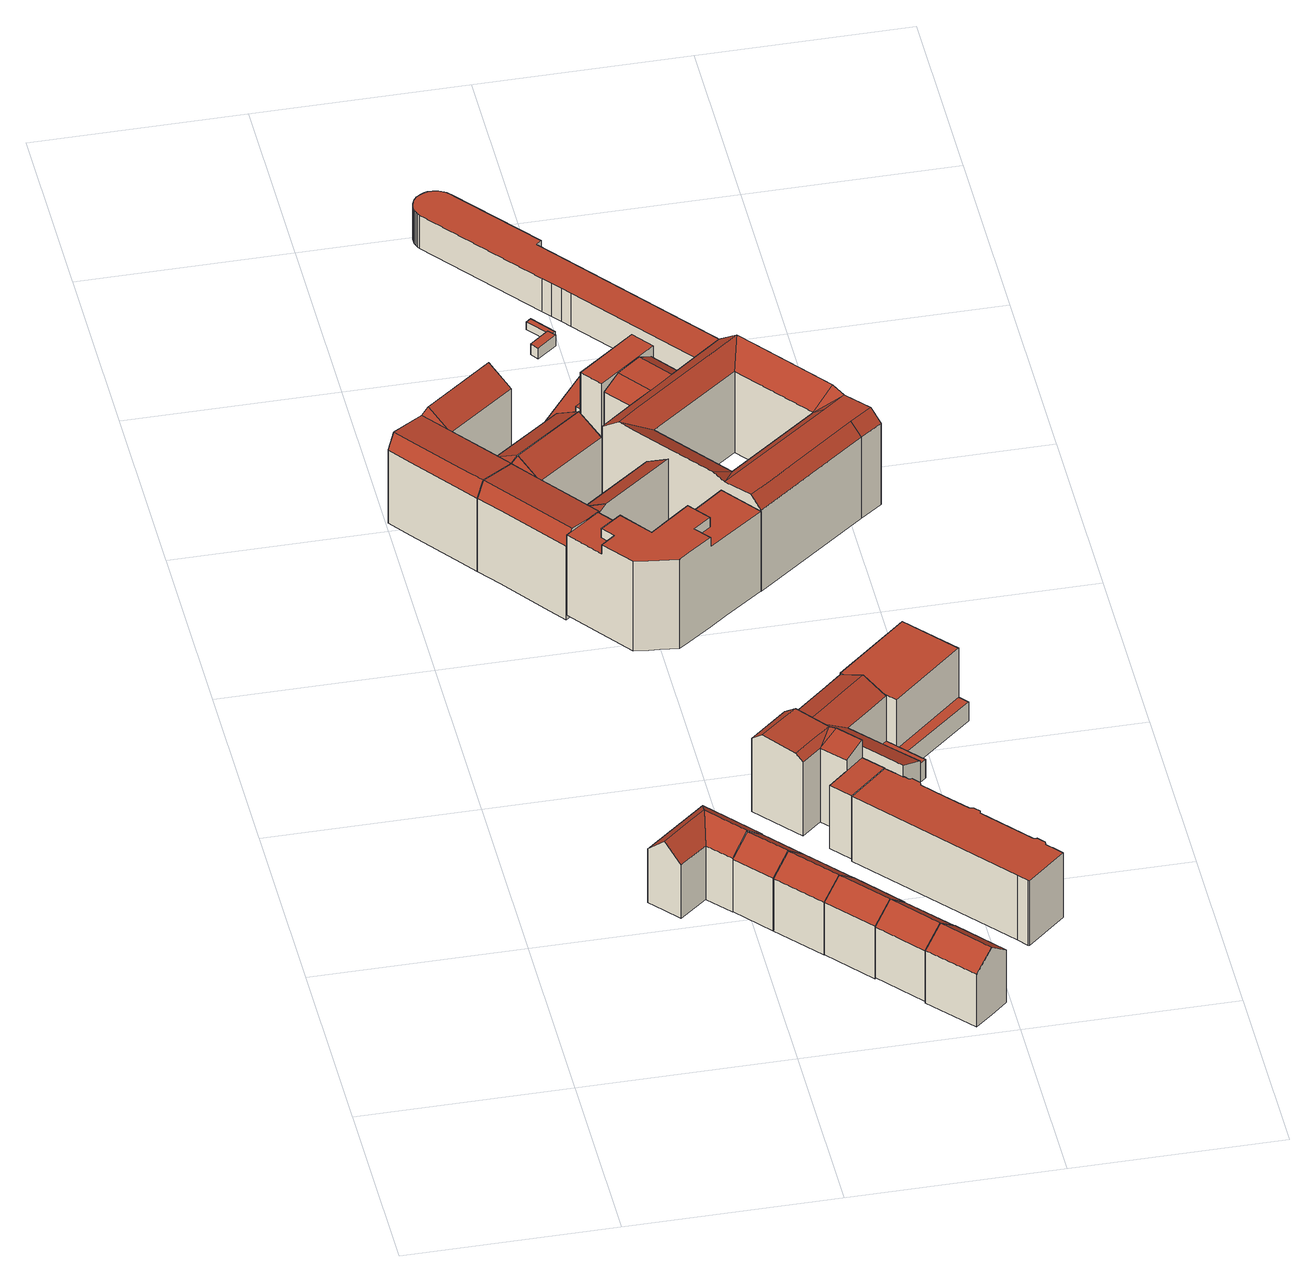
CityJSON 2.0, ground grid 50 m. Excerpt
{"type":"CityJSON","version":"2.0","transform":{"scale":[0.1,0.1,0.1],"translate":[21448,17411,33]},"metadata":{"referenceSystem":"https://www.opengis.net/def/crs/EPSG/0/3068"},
"CityObjects":{
"building1":{"type":"Building","attributes":{"description":"Wohnblock in geschlossener Bauweise","STRMIT_KOR":1048.1,"AREA_KOR":81.9,"STR_ERTR":10.31,"CO2_EINSP":6.43,"INVEST":40950,"ILEIST":11.7,"DENKMAL":0,"Kachel":"2100018000","LAND":"11-11","RBEZ":"0-0","KREIS":"00-00","GMDE":"007-007","STR":"01861-00046","HNR":"129-23","ADZ":"-","LFD":"001-001","FOLIE":"011","H_First_Min":55.29,"H_First_Max":55.29,"H_Trauf_Min":50.95,"H_Trauf_Max":50.95,"TexVersion":1,"EIG_KL_ST":1,"ANZ_LOC":1,"EIG_KL_PV":2,"GROUND_AREA":260.96,"function":"1231","measuredHeight":19.45,"storeysAboveGround":4},"address":[{"locality":"Berlin","thoroughfareNumber":"129","thoroughfareName":"Hauptstr."},{"locality":"Berlin","thoroughfareNumber":"23","thoroughfareName":"Albertstr."}],"geometry":[{"type":"MultiSurface","lod":"2","boundaries":[[[0,1,2,3,4,5,6,7,8,9]],[[10,11,12,13,14]],[[15,16,17,11,10,14]],[[14,18,19,20,21,15]],[[13,22,19,18,14]],[[13,12,9,8]],[[22,13,8,7]],[[3,2,1,17,16,15]],[[12,11,17,1,0,9]],[[15,21,20,5,4,3]],[[20,19,22,7,6,5]]],"semantics":{"surfaces":[{"type":"GroundSurface"},{"type":"RoofSurface"},{"type":"WallSurface"}],"values":[0,1,1,1,1,2,2,2,2,2,2]}}]},
"building2":{"type":"Building","attributes":{"description":"Wohnblock in geschlossener Bauweise","STRMIT_KOR":1027.5,"AREA_KOR":58.5,"STR_ERTR":7.21,"CO2_EINSP":4.5,"INVEST":29400,"ILEIST":8.4,"DENKMAL":0,"TexVersion":1,"EIG_KL_ST":1,"ANZ_LOC":1,"EIG_KL_PV":2,"Kachel":"2100018000","LAND":"11","RBEZ":"0","KREIS":"00","GMDE":"007","STR":"00046","HNR":"21","LFD":"001","FOLIE":"011","H_First_Min":55.07,"H_First_Max":55.07,"H_Trauf_Min":50.69,"H_Trauf_Max":50.69,"GROUND_AREA":123.71,"function":"1231","measuredHeight":19.1,"storeysAboveGround":4},"address":[{"locality":"Berlin","thoroughfareNumber":"21","thoroughfareName":"Albertstr."}],"geometry":[{"type":"MultiSurface","lod":"2","boundaries":[[[23,24,25,26]],[[27,28,29,30]],[[28,31,23,26,32,29]],[[24,33,27,30,34,25]],[[30,29,32,26,25,34]],[[31,33,24,23]],[[28,27,33,31]]],"semantics":{"surfaces":[{"type":"WallSurface"},{"type":"GroundSurface"},{"type":"RoofSurface"}],"values":[0,0,0,0,1,2,2]}}]},
"building3":{"type":"Building","attributes":{"description":"Wohnblock in geschlossener Bauweise","STRMIT_KOR":1037.6,"AREA_KOR":74.5,"STR_ERTR":9.28,"CO2_EINSP":5.79,"INVEST":37100,"ILEIST":10.6,"DENKMAL":0,"Kachel":"2100018000","LAND":"11","RBEZ":"0","KREIS":"00","GMDE":"007","STR":"00046","HNR":"19","LFD":"001","FOLIE":"011","H_First_Min":54.99,"H_First_Max":54.99,"H_Trauf_Min":50.7,"H_Trauf_Max":50.7,"TexVersion":1,"EIG_KL_ST":1,"ANZ_LOC":1,"EIG_KL_PV":2,"GROUND_AREA":152.48,"function":"1231","measuredHeight":19.06,"storeysAboveGround":4},"address":[{"locality":"Berlin","thoroughfareNumber":"19","thoroughfareName":"Albertstr."}],"geometry":[{"type":"MultiSurface","lod":"2","boundaries":[[[35,36,37,24]],[[27,38,36,35]],[[39,40,41,42,43,44]],[[24,37,43,42]],[[38,27,40,39]],[[27,35,24,42,41,40]],[[37,36,38,39,44,43]]],"semantics":{"surfaces":[{"type":"RoofSurface"},{"type":"GroundSurface"},{"type":"WallSurface"}],"values":[0,0,1,2,2,2,2]}}]},
"building4":{"type":"Building","attributes":{"description":"Wohnblock in geschlossener Bauweise","STRMIT_KOR":1038.4,"AREA_KOR":77.7,"STR_ERTR":9.68,"CO2_EINSP":6.04,"INVEST":38850,"ILEIST":11.1,"DENKMAL":0,"Kachel":"2100018000","LAND":"11","RBEZ":"0","KREIS":"00","GMDE":"007","STR":"00046","HNR":"17","LFD":"001","FOLIE":"011","H_First_Min":54.96,"H_First_Max":54.96,"H_Trauf_Min":50.7,"H_Trauf_Max":50.7,"TexVersion":1,"EIG_KL_ST":1,"ANZ_LOC":1,"EIG_KL_PV":2,"GROUND_AREA":153.54,"function":"1231","measuredHeight":19.01,"storeysAboveGround":4},"address":[{"locality":"Berlin","thoroughfareNumber":"17","thoroughfareName":"Albertstr."}],"geometry":[{"type":"MultiSurface","lod":"2","boundaries":[[[38,36,45,46,47,48]],[[49,50,51,52,53,54]],[[45,49,54,46]],[[51,38,48,52]],[[36,50,49,45]],[[38,51,50,36]],[[52,48,47,46,54,53]]],"semantics":{"surfaces":[{"type":"WallSurface"},{"type":"RoofSurface"},{"type":"GroundSurface"}],"values":[0,0,0,0,1,1,2]}}]},
"building5":{"type":"Building","attributes":{"description":"Wohngebäude mit Handel u. Dienstleistungen","STRMIT_KOR":1069.67,"AREA_KOR":122.12,"STR_ERTR":15.77,"CO2_EINSP":9.85,"INVEST":60900,"ILEIST":17.4,"DENKMAL":0,"TexVersion":1,"EIG_KL_ST":1,"ANZ_LOC":1,"EIG_KL_PV":3,"Kachel":"2100018000","LAND":"11","RBEZ":"0","KREIS":"00","GMDE":"007","STR":"01105","HNR":"64","LFD":"001","FOLIE":"011","H_First_Min":58.68,"H_First_Max":59.68,"H_Trauf_Min":55.85,"H_Trauf_Max":58.68,"GROUND_AREA":1239.6,"function":"2121","measuredHeight":24.49,"storeysAboveGround":5},"address":[{"locality":"Berlin","thoroughfareNumber":"64","thoroughfareName":"Eisenacher Str."}],"geometry":[{"type":"MultiSurface","lod":"2","boundaries":[[[55,56,57,58,59,60,61,62,63,64,65,66,67,68,69,70]],[[71,72,73,74,75,76,77,78]],[[72,79,80,75,74,73]],[[72,81,79]],[[79,81,82,83]],[[75,80,84]],[[85,86,84,80]],[[87,71,78,77,76,88,89,90]],[[83,82,64,63]],[[79,83,63,62]],[[80,79,62,61]],[[85,80,61,60]],[[86,85,60,59]],[[68,87,90,89,88,55,70,69]],[[56,55,88,76,75,84,86,59,58,57]],[[64,82,81,72,71,87,68,67,66,65]]],"semantics":{"surfaces":[{"type":"GroundSurface"},{"type":"RoofSurface"},{"type":"WallSurface"}],"values":[0,1,1,1,1,1,1,1,2,2,2,2,2,2,2,2]}}]},
"building6":{"type":"Building","attributes":{"description":"Wohnblock in geschlossener Bauweise","STRMIT_KOR":1034.9,"AREA_KOR":72,"STR_ERTR":8.94,"CO2_EINSP":5.58,"INVEST":36050,"ILEIST":10.3,"Kachel":"2100018000","LAND":"11","RBEZ":"0","KREIS":"00","GMDE":"007","STR":"00046","HNR":"15","LFD":"001","FOLIE":"011","H_First_Min":54.98,"H_First_Max":54.98,"H_Trauf_Min":50.62,"H_Trauf_Max":50.62,"TexVersion":1,"EIG_KL_ST":1,"ANZ_LOC":1,"EIG_KL_PV":2,"DENKMAL":0,"GROUND_AREA":151.05,"function":"1231","measuredHeight":18.54,"storeysAboveGround":4},"address":[{"locality":"Berlin","thoroughfareNumber":"15","thoroughfareName":"Albertstr."}],"geometry":[{"type":"MultiSurface","lod":"2","boundaries":[[[50,91,92,93]],[[94,95,91,50]],[[96,97,98,99,100,101]],[[93,92,100,99]],[[95,94,97,96]],[[94,50,93,99,98,97]],[[92,91,95,96,101,100]]],"semantics":{"surfaces":[{"type":"RoofSurface"},{"type":"GroundSurface"},{"type":"WallSurface"}],"values":[0,0,1,2,2,2,2]}}]},
"building7":{"type":"Building","attributes":{"description":"Wohngebäude mit Handel u. Dienstleistungen","STRMIT_KOR":1077.17,"AREA_KOR":148.86,"STR_ERTR":19.18,"CO2_EINSP":11.97,"INVEST":74200,"ILEIST":21.2,"DENKMAL":0,"Kachel":"2100018000","LAND":"11","RBEZ":"0","KREIS":"00","GMDE":"007","STR":"01105","HNR":"63","LFD":"001","FOLIE":"011","H_First_Min":58.68,"H_First_Max":59.68,"H_Trauf_Min":55.85,"H_Trauf_Max":58.68,"TexVersion":1,"EIG_KL_ST":1,"ANZ_LOC":1,"EIG_KL_PV":2,"GROUND_AREA":1223.55,"function":"2121","measuredHeight":24.49,"storeysAboveGround":5},"address":[{"locality":"Berlin","thoroughfareNumber":"63","thoroughfareName":"Eisenacher Str."}],"geometry":[{"type":"MultiSurface","lod":"2","boundaries":[[[102,103,104,105]],[[106,102,105,107]],[[108,106,107,109]],[[110,111,112,113]],[[114,110,113,115]],[[82,114,115,116]],[[108,109,117,118,119,120,112,111,110,106]],[[121,122,123,124,87,68,125,126]],[[127,67,68,87,71,128,111,82,116,112,120]],[[109,104,103,108,129,130,122,121,131,132,117]],[[107,105,104,109]],[[115,113,112,116]],[[117,132,131,121,126,125,68,67,127,120,119,118]],[[122,130,133,134,71,87,124,123]],[[130,129,135,136,128,71,134,133]],[[129,106,110,128,136,135]],[[129,108,106]],[[106,108,103,102]],[[128,110,111]],[[114,82,111,110]]],"semantics":{"surfaces":[{"type":"WallSurface"},{"type":"GroundSurface"},{"type":"RoofSurface"}],"values":[0,0,0,0,0,0,0,0,0,0,1,1,1,2,2,2,2,2,2,2]}}]},
"building8":{"type":"Building","attributes":{"description":"Wohnblock in geschlossener Bauweise","STRMIT_KOR":1031.5,"AREA_KOR":58.3,"STR_ERTR":7.22,"CO2_EINSP":4.5,"INVEST":29050,"ILEIST":8.3,"DENKMAL":0,"Kachel":"2100018000","LAND":"11","RBEZ":"0","KREIS":"00","GMDE":"007","STR":"00046","HNR":"13","LFD":"001","FOLIE":"011","H_First_Min":54.94,"H_First_Max":54.94,"H_Trauf_Min":50.67,"H_Trauf_Max":50.67,"TexVersion":1,"EIG_KL_ST":1,"ANZ_LOC":1,"EIG_KL_PV":2,"GROUND_AREA":153.72,"function":"1231","measuredHeight":19.08,"storeysAboveGround":4},"address":[{"locality":"Berlin","thoroughfareNumber":"13","thoroughfareName":"Albertstr."}],"geometry":[{"type":"MultiSurface","lod":"2","boundaries":[[[137,138,139,140]],[[141,142,138,137]],[[143,144,145,146,147,148]],[[140,139,147,146]],[[142,141,144,143]],[[141,137,140,146,145,144]],[[139,138,142,143,148,147]]],"semantics":{"surfaces":[{"type":"RoofSurface"},{"type":"GroundSurface"},{"type":"WallSurface"}],"values":[0,0,1,2,2,2,2]}}]},
"building9":{"type":"Building","attributes":{"description":"Wohngebäude mit Handel u. Dienstleistungen","STRMIT_KOR":1066.2,"AREA_KOR":54.78,"STR_ERTR":7.02,"CO2_EINSP":4.38,"INVEST":27650,"ILEIST":7.9,"DENKMAL":0,"Kachel":"2100018000","LAND":"11-11","RBEZ":"0-0","KREIS":"00-00","GMDE":"007-007","STR":"00046-01861","HNR":"20-130","ADZ":"-","LFD":"001-001","FOLIE":"011","H_First_Min":54.56,"H_First_Max":59.8,"H_Trauf_Min":54.56,"H_Trauf_Max":59.08,"TexVersion":1,"EIG_KL_ST":1,"ANZ_LOC":1,"EIG_KL_PV":3,"GROUND_AREA":286,"function":"2121","measuredHeight":22.94,"storeysAboveGround":5},"address":[{"locality":"Berlin","thoroughfareNumber":"20","thoroughfareName":"Albertstr."},{"locality":"Berlin","thoroughfareNumber":"130","thoroughfareName":"Hauptstr."}],"geometry":[{"type":"MultiSurface","lod":"2","boundaries":[[[149,150,151,152,153,154,155,156,157,158,159,160,161,162,163]],[[164,165,154,153]],[[166,167,164,153,152]],[[168,167,166,169]],[[170,171,150,149]],[[171,172,151,150]],[[172,166,152,151]],[[159,158,157,173,174,175]],[[173,157,156,155,154,165,176,177]],[[168,169,170,149,163,162,161,160,159,175,178,179,180]],[[167,168,180,164]],[[179,164,180]],[[170,169,166,172,171]],[[175,174,173,177,181,178]],[[178,181,177,176,182,179]],[[182,176,165,164,179]]],"semantics":{"surfaces":[{"type":"GroundSurface"},{"type":"WallSurface"},{"type":"RoofSurface"}],"values":[0,1,1,1,1,1,1,1,1,1,2,2,2,2,2,2]}}]},
"building10":{"type":"Building","attributes":{"description":"Wohngebäude mit Handel u. Dienstleistungen","STRMIT_KOR":1128.6,"AREA_KOR":56.56,"STR_ERTR":7.66,"CO2_EINSP":4.78,"INVEST":28350,"ILEIST":8.1,"DENKMAL":0,"Kachel":"2100018000","LAND":"11-11","RBEZ":"0-0","KREIS":"00-00","GMDE":"007-007","STR":"01861-01105","HNR":"32-62","ADZ":"-","LFD":"001-001","FOLIE":"011","H_First_Min":58.87,"H_First_Max":61.59,"H_Trauf_Min":58.87,"H_Trauf_Max":61.59,"TexVersion":1,"EIG_KL_ST":1,"ANZ_LOC":1,"EIG_KL_PV":3,"GROUND_AREA":1039.97,"function":"2121","measuredHeight":25.13,"storeysAboveGround":8},"address":[{"locality":"Berlin","thoroughfareNumber":"32","thoroughfareName":"Hauptstr."},{"locality":"Berlin","thoroughfareNumber":"62","thoroughfareName":"Eisenacher Str."}],"geometry":[{"type":"MultiSurface","lod":"2","boundaries":[[[183,184,185,186]],[[184,187,188,185]],[[189,190,191,192]],[[193,194,195,196]],[[197,198,199,200]],[[187,201,202,188]],[[194,189,192,195]],[[203,204,205,206,207,191,190]],[[208,209,207,206,210,211]],[[212,213,214,215,216,217,218,219]],[[211,220,217,216,193,196,208]],[[201,221,213,212,222,223,224,199,198,225,202]],[[226,204,203,227,228,183,186,197,200,229,230]],[[219,218,217,220,211,210,206,205,204,226,230,229,200,199,224,223,222,212]],[[196,195,192,191,207,209,208]],[[187,184,183,228,227,203,190,189,194,193,216,215,214,213,221,201]],[[197,186,185,188,202,225,198]]],"semantics":{"surfaces":[{"type":"WallSurface"},{"type":"GroundSurface"},{"type":"RoofSurface"}],"values":[0,0,0,0,0,0,0,0,0,0,0,0,0,1,2,2,2]}}]},
"building11":{"type":"Building","attributes":{"description":"Verwaltungsgebäude, Bürogebäude","STRMIT_KOR":1076.6,"AREA_KOR":84.7,"STR_ERTR":10.94,"CO2_EINSP":6.83,"INVEST":42350,"ILEIST":12.1,"DENKMAL":1,"Kachel":"2100018000","LAND":"11","RBEZ":"0","KREIS":"00","GMDE":"007","STR":"01861","HNR":"131","LFD":"001","FOLIE":"011","H_First_Min":42.21,"H_First_Max":57.68,"H_Trauf_Min":42.21,"H_Trauf_Max":54.81,"TexVersion":1,"EIG_KL_ST":1,"ANZ_LOC":1,"DENKMALART":"Baudenkmal","EIG_KL_PV":3,"GROUND_AREA":453.96,"function":"1411","measuredHeight":20.72,"storeysAboveGround":4},"address":[{"locality":"Berlin","thoroughfareNumber":"131","thoroughfareName":"Hauptstr."}],"geometry":[{"type":"MultiSurface","lod":"2","boundaries":[[[231,232,233,234,235,236]],[[237,238,231,236,239,240,241]],[[241,242,243,244,245,246,247,248,237]],[[249,250,251,252,247,246,253,254]],[[250,249,255,256,257,258,259,260,261,262]],[[233,259,258,234]],[[242,263,264,243]],[[263,240,239,264]],[[235,234,258,257,256,255,249,254,253,246,245,244,243,264,239,236]],[[242,241,240,263]],[[259,233,232,231,262,261,260]],[[262,231,238,237,248,265,266]],[[250,262,266,265,248,247,252,251]]],"semantics":{"surfaces":[{"type":"WallSurface"},{"type":"GroundSurface"},{"type":"RoofSurface"}],"values":[0,0,0,0,0,0,0,0,1,2,2,2,2]}}]},
"building12":{"type":"Building","attributes":{"description":"Wohngebäude mit Handel u. Dienstleistungen","STRMIT_KOR":1126.3,"AREA_KOR":139.2,"STR_ERTR":18.81,"CO2_EINSP":11.74,"INVEST":69650,"ILEIST":19.9,"DENKMAL":0,"TexVersion":1,"EIG_KL_ST":1,"ANZ_LOC":2,"EIG_KL_PV":3,"Kachel":"2100018000","LAND":"11-11-11","RBEZ":"0-0-0","KREIS":"00-00-00","GMDE":"007-007-007","STR":"00046-00046-00046","HNR":"18-16-14","ADZ":"- -","LFD":"001-001-001","FOLIE":"011","H_First_Min":54.45,"H_First_Max":54.45,"H_Trauf_Min":54.45,"H_Trauf_Max":54.45,"GROUND_AREA":617.31,"function":"2121","roofType":"1000","measuredHeight":18.17,"storeysAboveGround":6},"address":[{"locality":"Berlin","thoroughfareNumber":"18","thoroughfareName":"Albertstr."},{"locality":"Berlin","thoroughfareNumber":"16","thoroughfareName":"Albertstr."},{"locality":"Berlin","thoroughfareNumber":"14","thoroughfareName":"Albertstr."}],"geometry":[{"type":"MultiSurface","lod":"2","boundaries":[[[267,268,269,270,271,272,273,274,275,276,277,278,279,280,281,282,283,284,285,286,287,288,289,290,291,292,293,294]],[[295,296,280,279]],[[296,297,281,280]],[[297,298,282,281]],[[298,299,283,282]],[[299,300,284,283]],[[300,301,285,284]],[[301,302,286,285]],[[302,303,287,286]],[[303,304,288,287]],[[304,305,289,288]],[[305,306,290,289]],[[306,307,291,290]],[[307,308,292,291]],[[308,309,293,292]],[[310,311,268,267]],[[309,312,294,293]],[[312,310,267,294]],[[311,313,269,268]],[[313,314,270,269]],[[314,315,271,270]],[[315,316,272,271]],[[316,317,273,272]],[[317,318,274,273]],[[318,319,275,274]],[[319,320,276,275]],[[320,321,277,276]],[[321,322,278,277]],[[322,295,279,278]],[[312,309,308,307,306,305,304,303,302,301,300,299,298,297,296,295,322,321,320,319,318,317,316,315,314,313,311,310]]],"semantics":{"surfaces":[{"type":"GroundSurface"},{"type":"WallSurface"},{"type":"RoofSurface"}],"values":[0,1,1,1,1,1,1,1,1,1,1,1,1,1,1,1,1,1,1,1,1,1,1,1,1,1,1,1,1,2]}}]},
"building13":{"type":"Building","attributes":{"Kachel":"2100018000","LAND":"11","RBEZ":"0","KREIS":"00","GMDE":"007","STR":"01861","HNR":"30","LFD":"004","FOLIE":"011","H_First_Min":40.94,"H_First_Max":40.94,"H_Trauf_Min":40.94,"H_Trauf_Max":40.94,"TexVersion":1,"EIG_KL_ST":0,"ANZ_LOC":1,"EIG_KL_PV":0,"function":"2364","roofType":"1000","measuredHeight":2.5},"address":[{"locality":"Berlin","thoroughfareNumber":"30","thoroughfareName":"Hauptstr."}],"geometry":[{"type":"MultiSurface","lod":"2","boundaries":[[[323,324,325,326,327,328,329,330,331,332,333,334,335]],[[335,334,336,337]],[[334,333,338,336]],[[333,332,339,338]],[[332,331,340,339]],[[331,330,341,340]],[[330,329,342,341]],[[329,328,343,342]],[[328,327,344,343]],[[327,326,345,344]],[[326,325,346,345]],[[325,324,347,346]],[[324,323,348,347]],[[323,335,337,348]],[[337,336,338,339,340,341,342,343,344,345,346,347,348]]],"semantics":{"surfaces":[{"type":"RoofSurface"},{"type":"WallSurface"},{"type":"GroundSurface"}],"values":[0,1,1,1,1,1,1,1,1,1,1,1,1,1,2]}}]},
"building14":{"type":"Building","attributes":{"Kachel":"2100018000","LAND":"11","RBEZ":"0","KREIS":"00","GMDE":"007","STR":"01861","HNR":"30","LFD":"005","FOLIE":"011","H_First_Min":40.83,"H_First_Max":40.83,"H_Trauf_Min":40.83,"H_Trauf_Max":40.83,"TexVersion":1,"EIG_KL_ST":0,"ANZ_LOC":1,"EIG_KL_PV":0,"function":"1744","roofType":"1000","measuredHeight":3.04},"address":[{"locality":"Berlin","thoroughfareNumber":"30","thoroughfareName":"Hauptstr."}],"geometry":[{"type":"MultiSurface","lod":"2","boundaries":[[[349,350,351,352]],[[353,354,355,356]],[[352,351,354,353]],[[351,350,355,354]],[[350,349,356,355]],[[349,352,353,356]]],"semantics":{"surfaces":[{"type":"RoofSurface"},{"type":"GroundSurface"},{"type":"WallSurface"}],"values":[0,1,2,2,2,2]}}]},
"building15":{"type":"Building","attributes":{"Kachel":"2100018000","LAND":"11","RBEZ":"0","KREIS":"00","GMDE":"007","STR":"00483","HNR":"35","LFD":"003","FOLIE":"011","H_First_Min":37.81,"H_First_Max":37.81,"H_Trauf_Min":37.81,"H_Trauf_Max":37.81,"TexVersion":1,"EIG_KL_ST":0,"ANZ_LOC":1,"EIG_KL_PV":0,"function":"1744","roofType":"1000","measuredHeight":2.04},"address":[{"locality":"Berlin","thoroughfareNumber":"35","thoroughfareName":"Belziger Str."}],"geometry":[{"type":"MultiSurface","lod":"2","boundaries":[[[357,358,359,360]],[[361,362,358,357]],[[362,363,359,358]],[[363,364,360,359]],[[364,361,357,360]],[[364,363,362,361]]],"semantics":{"surfaces":[{"type":"GroundSurface"},{"type":"WallSurface"},{"type":"RoofSurface"}],"values":[0,1,1,1,1,2]}}]},
"building16":{"type":"Building","attributes":{"description":"Wohngebäude mit Handel u. Dienstleistungen","STRMIT_KOR":1107,"AREA_KOR":62.64,"STR_ERTR":8.32,"CO2_EINSP":5.19,"INVEST":31150,"ILEIST":8.9,"DENKMAL":0,"Kachel":"2100018000","LAND":"11","RBEZ":"0","KREIS":"00","GMDE":"007","STR":"01861","HNR":"132","LFD":"001","FOLIE":"011","H_First_Min":41.41,"H_First_Max":55.15,"H_Trauf_Min":41.41,"H_Trauf_Max":55.15,"TexVersion":1,"EIG_KL_ST":1,"ANZ_LOC":1,"EIG_KL_PV":3,"GROUND_AREA":412.67,"function":"2121","measuredHeight":19.18,"storeysAboveGround":6},"address":[{"locality":"Berlin","thoroughfareNumber":"132","thoroughfareName":"Hauptstr."}],"geometry":[{"type":"MultiSurface","lod":"2","boundaries":[[[365,366,367,368,369,370]],[[371,372,368,367]],[[373,374,375,376]],[[377,378,365,370]],[[378,373,376,371,367,366,365]],[[377,370,369,368,372,375,374]],[[373,378,377,374]],[[371,376,375,372]]],"semantics":{"surfaces":[{"type":"GroundSurface"},{"type":"WallSurface"},{"type":"RoofSurface"}],"values":[0,1,1,1,1,1,2,2]}}]},
"building17":{"type":"Building","attributes":{"description":"Gebäude für Handel und Dienstleistungen mit Wohnungen","STRMIT_KOR":1074.33,"AREA_KOR":378.48,"STR_ERTR":48.68,"CO2_EINSP":30.37,"INVEST":189350,"ILEIST":54.1,"DENKMAL":1,"Kachel":"2100018000","LAND":"11-11","RBEZ":"0-0","KREIS":"00-00","GMDE":"007-007","STR":"01861-01861","HNR":"31-30","ADZ":"-","LFD":"001-001","FOLIE":"011","H_First_Min":42.83,"H_First_Max":62.78,"H_Trauf_Min":42.83,"H_Trauf_Max":61.67,"TexVersion":1,"EIG_KL_ST":1,"ANZ_LOC":1,"DENKMALART":"Baudenkmal","EIG_KL_PV":3,"GROUND_AREA":3150.63,"function":"2151","measuredHeight":26.44,"storeysAboveGround":5},"address":[{"locality":"Berlin","thoroughfareNumber":"31","thoroughfareName":"Hauptstr."},{"locality":"Berlin","thoroughfareNumber":"30","thoroughfareName":"Hauptstr."}],"geometry":[{"type":"MultiSurface","lod":"2","boundaries":[[[379,380,381,382]],[[383,384,380,379]],[[385,386,384,383]],[[387,388,389]],[[390,387,389]],[[391,392,393,394,395]],[[396,397,398,399,400,387,390,401]],[[402,389,388,403,404]],[[405,399,398,397,406,407,408]],[[389,393,396,401,390]],[[383,379,409,410,411,395,412,413,404,414,415,416]],[[395,394,402,404,413,412]],[[417,418,419,420]],[[405,408,421,400,399]],[[422,423,424,425]],[[417,420,426,427,428,429,430]],[[396,393,392]],[[431,432,433,434,435,436,437,438,439,440,441,442]],[[434,443,444,445,446,447,448,449,450,451,452,453,454,455,456,457,458,459,440,439,438,437,460,435]],[[461,462,463,464,465,466,467,468,469,470,471]],[[402,394,435,460]],[[408,407,406,442,441,440]],[[386,450,449,448,447,381,380,384]],[[445,444,411,410,409,379,382,446]],[[452,451,385,383,416,415]],[[395,411,444,443,434,433,432,431,442,406,397,396,392,391]],[[387,400,421,459,458,457,456,455,454,453,414,404,403,388]],[[418,417,465,464]],[[419,418,464,463]],[[420,419,463,462]],[[423,422,429,428]],[[425,424,469,468]],[[417,430,466,465]],[[415,414,453,452]],[[393,389,437,436]],[[471,470,469,424,423,428,427]],[[462,461,471,427,426,420]],[[430,429,422,425,468,467,466]],[[394,393,436,435]],[[382,381,447,446]],[[386,385,451,450]],[[421,408,440,459]],[[389,402,460,437]]],"semantics":{"surfaces":[{"type":"RoofSurface"},{"type":"GroundSurface"},{"type":"WallSurface"}],"values":[0,0,0,0,0,0,0,0,0,0,0,0,0,0,0,0,0,1,1,1,2,2,2,2,2,2,2,2,2,2,2,2,2,2,2,2,2,2,2,2,2,2,2]}}]},
"building18":{"type":"Building","attributes":{"description":"Sammelgarage","TexVersion":1,"EIG_KL_ST":1,"ANZ_LOC":1,"STRMIT_KOR":1068.8,"AREA_KOR":18.8,"STR_ERTR":2.41,"CO2_EINSP":1.5,"INVEST":9450,"ILEIST":2.7,"DENKMAL":1,"Kachel":"2100018000","LAND":"11","RBEZ":"0","KREIS":"00","GMDE":"007","STR":"01861","HNR":"27","LFD":"004","FOLIE":"011","H_First_Min":43.12,"H_First_Max":43.12,"H_Trauf_Min":43.12,"H_Trauf_Max":43.12,"DENKMALART":"Baudenkmal","EIG_KL_PV":2,"GROUND_AREA":851.66,"function":"2364","roofType":"1000","measuredHeight":9.28,"storeysAboveGround":1},"address":[{"locality":"Berlin","thoroughfareNumber":"27","thoroughfareName":"Hauptstr."}],"geometry":[{"type":"MultiSurface","lod":"2","boundaries":[[[472,473,474,475]],[[473,476,477,474]],[[476,478,479,477]],[[478,480,481,479]],[[480,482,483,481]],[[482,484,485,483]],[[484,486,487,485]],[[486,488,489,487]],[[488,490,491,489]],[[490,492,493,491]],[[492,494,495,493]],[[494,496,497,495]],[[496,498,499,497]],[[498,500,501,499]],[[500,502,503,501]],[[502,504,505,503]],[[504,506,507,505]],[[506,508,509,507]],[[508,510,511,509]],[[510,512,513,511]],[[512,514,515,513]],[[514,516,517,515]],[[516,518,519,517]],[[518,520,521,519]],[[520,522,523,521]],[[522,524,525,523]],[[524,526,527,525]],[[526,528,529,527]],[[528,530,531,529]],[[530,532,533,531]],[[532,534,535,533]],[[534,536,537,535]],[[536,538,539,537]],[[538,472,475,539]],[[475,474,477,479,481,483,485,487,489,491,493,495,497,499,501,503,505,507,509,511,513,515,517,519,521,523,525,527,529,531,533,535,537,539]],[[538,536,534,532,530,528,526,524,522,520,518,516,514,512,510,508,506,504,502,500,498,496,494,492,490,488,486,484,482,480,478,476,473,472]]],"semantics":{"surfaces":[{"type":"WallSurface"},{"type":"GroundSurface"},{"type":"RoofSurface"}],"values":[0,0,0,0,0,0,0,0,0,0,0,0,0,0,0,0,0,0,0,0,0,0,0,0,0,0,0,0,0,0,0,0,0,0,1,2]}}]},
"building19":{"type":"Building","attributes":{"Kachel":"2100018000","LAND":"11","RBEZ":"0","KREIS":"00","GMDE":"007","STR":"01861","HNR":"30","LFD":"003","FOLIE":"011","H_First_Min":41.5,"H_First_Max":41.5,"H_Trauf_Min":40.85,"H_Trauf_Max":40.85,"TexVersion":1,"EIG_KL_ST":0,"ANZ_LOC":1,"EIG_KL_PV":0,"function":"1411","measuredHeight":3.31},"address":[{"locality":"Berlin","thoroughfareNumber":"30","thoroughfareName":"Hauptstr."}],"geometry":[{"type":"MultiSurface","lod":"2","boundaries":[[[540,541,542,543]],[[544,545,546,547]],[[547,546,542,541]],[[544,547,541,540]],[[545,544,540,543]],[[546,545,543,542]]],"semantics":{"surfaces":[{"type":"GroundSurface"},{"type":"RoofSurface"},{"type":"WallSurface"}],"values":[0,1,2,2,2,2]}}]},
"building20":{"type":"Building","attributes":{"Kachel":"2100018000","LAND":"11","RBEZ":"0","KREIS":"00","GMDE":"007","STR":"01861","HNR":"30","LFD":"002","FOLIE":"011","H_First_Min":41.36,"H_First_Max":41.36,"H_Trauf_Min":41.36,"H_Trauf_Max":41.36,"TexVersion":1,"EIG_KL_ST":0,"ANZ_LOC":1,"EIG_KL_PV":0,"function":"1474","roofType":"1000","measuredHeight":3.73},"address":[{"locality":"Berlin","thoroughfareNumber":"30","thoroughfareName":"Hauptstr."}],"geometry":[{"type":"MultiSurface","lod":"2","boundaries":[[[548,549,550,551,552,553,554,555,556,557,558]],[[559,560,549,548]],[[560,561,550,549]],[[561,562,551,550]],[[562,563,552,551]],[[563,564,553,552]],[[564,565,554,553]],[[565,566,555,554]],[[566,567,556,555]],[[567,568,557,556]],[[568,569,558,557]],[[569,559,548,558]],[[569,568,567,566,565,564,563,562,561,560,559]]],"semantics":{"surfaces":[{"type":"GroundSurface"},{"type":"WallSurface"},{"type":"RoofSurface"}],"values":[0,1,1,1,1,1,1,1,1,1,1,1,2]}}]},
"building21":{"type":"Building","attributes":{"Kachel":"2100018000","LAND":"11","RBEZ":"0","KREIS":"00","GMDE":"007","STR":"01861","HNR":"27","LFD":"007","FOLIE":"011","H_First_Min":43.12,"H_First_Max":43.12,"H_Trauf_Min":43.12,"H_Trauf_Max":43.12,"TexVersion":1,"EIG_KL_ST":0,"ANZ_LOC":1,"DENKMALART":"Baudenkmal","EIG_KL_PV":0,"function":"1731","roofType":"1000","measuredHeight":5.32},"address":[{"locality":"Berlin","thoroughfareNumber":"27","thoroughfareName":"Hauptstr."}],"geometry":[{"type":"MultiSurface","lod":"2","boundaries":[[[570,571,572,573]],[[571,574,575,572]],[[574,576,577,575]],[[576,570,573,577]],[[576,574,571,570]],[[573,572,575,577]]],"semantics":{"surfaces":[{"type":"WallSurface"},{"type":"RoofSurface"},{"type":"GroundSurface"}],"values":[0,0,0,0,1,2]}}]}
},
"vertices":[
[315,545,28],[284,580,28],[350,635,28],[434,705,28],[495,635,28],[542,581,28],[501,545,28],[460,509,28],[411,565,28],[345,510,28],[381,600,223],[315,545,223],[345,510,179],[411,565,179],[423,635,223],[434,705,179],[350,635,179],[284,580,179],[453,600,223],[501,545,223],[542,581,179],[495,635,179],[460,509,179],
[542,581,177],[616,496,177],[616,496,30],[542,581,30],[534,424,177],[460,509,177],[460,509,30],[534,424,30],[501,545,221],[501,545,30],[575,460,221],[575,460,30],
[575,460,220],[667,355,220],[708,390,177],[626,319,177],[626,319,29],[534,424,29],[575,460,29],[616,496,29],[708,390,29],[667,355,29],
[708,391,177],[708,391,30],[667,355,30],[626,319,30],[800,284,177],[759,248,220],[718,213,177],[718,213,30],[759,248,30],[800,284,30],
[1,2011,22],[16,2023,22],[91,2080,22],[108,2094,22],[270,2219,22],[310,2166,22],[148,2041,22],[227,1938,22],[390,2061,22],[429,2010,22],[266,1887,22],[249,1873,22],[174,1817,22],[158,1804,22],[119,1855,22],[41,1958,22],[174,1817,267],[249,1873,257],[210,1924,257],[131,2028,257],[91,2080,257],[16,2023,267],[57,1970,267],[135,1867,267],[227,1938,228],[148,2041,228],[266,1887,267],[429,2010,267],[390,2061,228],[108,2094,267],[310,2166,228],[270,2219,267],[158,1804,228],[1,2011,228],[41,1958,228],[119,1855,228],
[850,144,220],[891,180,176],[800,284,176],[718,213,176],[809,108,176],[809,108,34],[718,213,34],[759,248,34],[800,284,34],[891,180,34],[850,144,34],
[549,1855,228],[587,1806,267],[587,1806,25],[549,1855,25],[385,1729,228],[385,1729,25],[423,1680,267],[423,1680,25],[306,1834,228],[266,1886,267],[266,1886,25],[306,1834,25],[469,1958,228],[469,1958,25],[429,2010,25],[423,1680,22],[385,1729,22],[306,1834,22],[266,1886,22],[315,1598,22],[315,1598,228],[278,1647,228],[198,1752,228],[198,1752,22],[278,1647,22],[248,1873,22],[248,1873,257],[405,1667,257],[331,1610,267],[331,1610,22],[405,1667,22],[294,1659,267],[214,1764,267],[368,1716,257],[288,1821,257],
[850,144,219],[943,38,219],[984,74,177],[891,180,177],[809,108,177],[902,2,177],[902,2,29],[809,108,29],[850,144,29],[891,180,29],[984,74,29],[943,38,29],
[843,707,39],[752,625,39],[712,672,39],[759,714,39],[711,767,39],[664,727,39],[651,742,39],[590,812,39],[571,834,39],[616,873,39],[661,911,39],[681,889,39],[742,820,39],[756,805,39],[802,753,39],[711,767,245],[664,727,245],[759,714,216],[759,714,245],[802,753,266],[802,753,216],[843,707,216],[752,625,216],[712,672,216],[571,834,245],[616,873,245],[661,911,245],[651,742,261],[590,812,268],[681,889,268],[742,820,261],[756,805,266],[636,851,268],[697,782,261],
[591,1614,286],[630,1563,286],[630,1563,259],[591,1614,259],[588,1531,286],[588,1531,259],[388,1573,286],[438,1611,286],[438,1611,261],[388,1573,261],[377,1517,286],[411,1543,286],[411,1543,261],[377,1517,261],[681,1685,259],[751,1594,259],[751,1594,35],[681,1685,35],[617,1493,286],[617,1493,259],[494,1538,286],[494,1538,35],[438,1611,35],[399,1662,35],[399,1662,261],[316,1598,261],[349,1624,261],[349,1624,35],[316,1598,35],[535,1432,35],[535,1432,286],[491,1437,286],[467,1440,286],[433,1445,286],[433,1445,35],[467,1440,35],[491,1437,35],[377,1517,35],[560,1451,286],[560,1451,35],[617,1493,35],[659,1525,35],[659,1525,259],[549,1581,35],[549,1581,286],[570,1598,286],[591,1614,35],[570,1598,35],
[793,858,218],[865,778,218],[924,712,218],[924,712,40],[865,778,40],[793,858,40],[898,951,218],[849,908,218],[849,908,40],[849,908,92],[898,951,92],[969,870,92],[969,870,40],[898,951,40],[856,999,40],[815,1047,40],[815,1047,218],[856,999,247],[661,911,40],[661,911,218],[708,953,218],[766,1003,218],[766,1003,40],[708,953,40],[703,864,40],[746,817,40],[817,737,40],[877,670,40],[877,670,247],[817,737,247],[746,817,247],[703,864,247],[920,827,92],[920,827,40],[807,956,247],[750,905,247],
[1135,373,33],[1146,360,33],[1148,358,33],[1165,337,33],[1167,336,33],[1074,254,33],[1071,256,33],[1052,278,33],[753,624,33],[752,625,33],[843,707,33],[877,670,33],[878,669,33],[879,670,33],[887,660,33],[895,660,33],[910,643,33],[909,634,33],[950,586,33],[984,547,33],[998,532,33],[1006,531,33],[1018,518,33],[1017,510,33],[1034,490,33],[1113,399,33],[1121,398,33],[1136,381,33],[878,669,215],[879,670,215],[887,660,215],[895,660,215],[910,643,215],[909,634,215],[950,586,215],[984,547,215],[998,532,215],[1006,531,215],[1018,518,215],[1017,510,215],[1034,490,215],[1113,399,215],[1121,398,215],[1135,373,215],[1146,360,215],[1136,381,215],[1148,358,215],[1165,337,215],[1167,336,215],[1074,254,215],[1071,256,215],[1052,278,215],[753,624,215],[752,625,215],[843,707,215],[877,670,215],
[425,2171,79],[438,2181,79],[445,2187,79],[448,2183,79],[488,2214,79],[472,2238,79],[512,2269,79],[530,2246,79],[572,2278,79],[568,2283,79],[577,2290,79],[513,2372,79],[392,2213,79],[513,2372,54],[392,2213,54],[577,2290,54],[568,2283,54],[572,2278,54],[530,2246,54],[512,2269,54],[472,2238,54],[488,2214,54],[448,2183,54],[445,2187,54],[438,2181,54],[425,2171,54],
[436,2477,78],[483,2514,78],[468,2532,78],[422,2495,78],[422,2495,48],[468,2532,48],[483,2514,48],[436,2477,48],
[436,2609,28],[448,2619,28],[492,2563,28],[480,2555,28],[436,2609,48],[448,2619,48],[492,2563,48],[480,2555,48],
[985,1197,30],[1087,1079,30],[1105,1058,30],[933,910,30],[917,929,30],[815,1047,30],[1105,1058,84],[933,910,84],[1087,1079,222],[917,929,222],[917,929,84],[1087,1079,84],[815,1047,222],[985,1197,222],
[600,2058,261],[543,2133,261],[506,2103,237],[563,2029,237],[657,2103,261],[600,2178,261],[689,2128,237],[632,2203,237],[1007,1923,287],[986,1949,298],[934,1908,261],[954,1882,287],[529,1880,298],[667,1703,298],[717,1741,261],[579,1919,261],[500,1918,298],[687,1677,287],[734,1617,291],[784,1655,291],[1001,1823,291],[1054,1863,291],[737,1715,287],[795,2085,261],[847,2125,298],[816,2165,298],[1013,1808,272],[751,1594,261],[801,1633,261],[1019,1800,261],[563,2029,261],[520,1995,261],[470,1956,261],[549,1957,298],[764,2124,298],[785,2204,261],[733,2163,261],[689,2128,261],[531,2248,98],[513,2270,98],[469,2236,98],[487,2213,98],[1072,1840,261],[600,2259,261],[462,2150,261],[500,2101,261],[638,2210,261],[471,2201,98],[441,2177,98],[462,2150,104],[600,2259,104],[580,2286,98],[734,1617,33],[687,1677,33],[667,1703,33],[529,1880,33],[579,1919,33],[717,1741,33],[934,1908,33],[954,1882,33],[1001,1823,33],[1019,1800,33],[801,1633,33],[751,1594,33],[500,1918,33],[470,1956,33],[520,1995,33],[563,2029,33],[506,2103,33],[543,2133,33],[600,2178,33],[632,2203,33],[689,2128,33],[733,2163,33],[785,2204,33],[816,2165,33],[847,2125,33],[986,1949,33],[1007,1923,33],[1054,1863,33],[1072,1840,33],[795,2085,33],[471,2201,52],[487,2213,52],[469,2236,52],[513,2270,52],[531,2248,52],[580,2286,52],[600,2259,52],[638,2210,52],[500,2101,52],[462,2150,52],[441,2177,52],
[488,2688,101],[271,2960,101],[271,2960,8],[488,2688,8],[267,2965,101],[267,2965,8],[265,2971,101],[265,2971,8],[263,2977,101],[263,2977,8],[262,2983,101],[262,2983,8],[262,2990,101],[262,2990,8],[262,2996,101],[262,2996,8],[264,3002,101],[264,3002,8],[266,3008,101],[266,3008,8],[268,3014,101],[268,3014,8],[272,3019,101],[272,3019,8],[276,3024,101],[276,3024,8],[281,3028,101],[281,3028,8],[286,3031,101],[286,3031,8],[292,3034,101],[292,3034,8],[297,3036,101],[297,3036,8],[304,3038,101],[304,3038,8],[310,3038,101],[310,3038,8],[316,3038,101],[316,3038,8],[322,3037,101],[322,3037,8],[328,3036,101],[328,3036,8],[334,3033,101],[334,3033,8],[340,3030,101],[340,3030,8],[345,3026,101],[345,3026,8],[349,3022,101],[349,3022,8],[353,3017,101],[353,3017,8],[514,2818,101],[514,2818,8],[501,2807,101],[501,2807,8],[906,2298,101],[906,2298,8],[840,2246,101],[840,2246,8],[540,2622,101],[540,2622,8],[523,2644,101],[523,2644,8],[505,2666,101],[505,2666,8],
[706,2234,52],[736,2257,52],[781,2199,52],[751,2176,52],[706,2234,78],[751,2176,85],[781,2199,85],[736,2257,78],
[812,1995,46],[850,2022,46],[871,1994,46],[868,1991,46],[866,1975,46],[883,1953,46],[904,1951,46],[939,1907,46],[920,1893,46],[902,1916,46],[884,1901,46],[812,1995,84],[850,2022,84],[871,1994,84],[868,1991,84],[866,1975,84],[883,1953,84],[904,1951,84],[939,1907,84],[920,1893,84],[902,1916,84],[884,1901,84],
[919,2111,101],[997,2175,101],[997,2175,48],[919,2111,48],[1035,2127,101],[1035,2127,48],[956,2063,101],[956,2063,48]
]}
